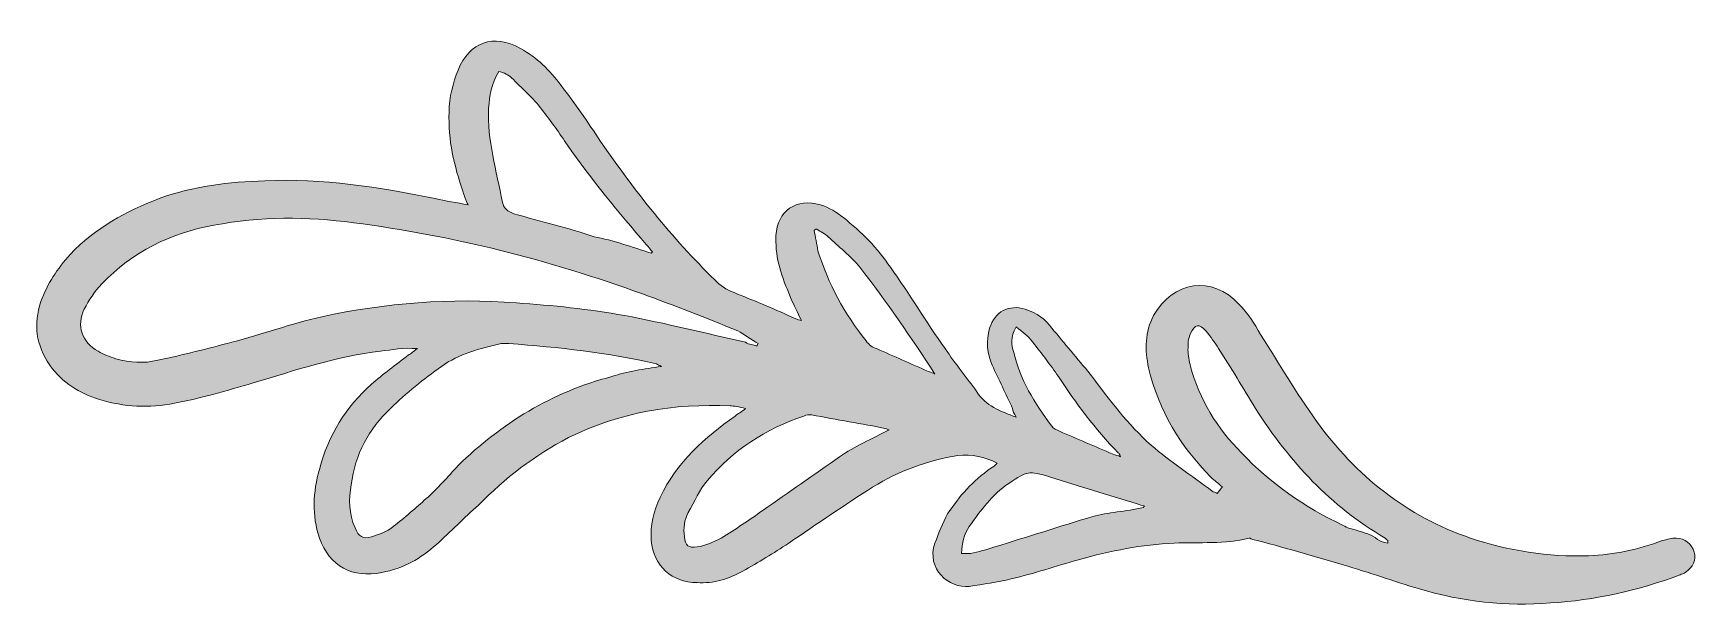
# Model space of a CAD drawing. Header units: inches. Extents: x 0.95 to 5.05, y 0.9 to 5.1.
# Drawn here: x 1.147 to 2.964, y 2.525 to 3.151 of the extents above; entities that cross this region are included whole.
import ezdxf

# ---------------------------------------------------------------- set-up
doc = ezdxf.new("R2010")
doc.units = ezdxf.units.IN
doc.header["$MEASUREMENT"] = 0
doc.layers.add('Calque 1', color=7, linetype='Continuous')

msp = doc.modelspace()

# ---------------------------------------------------------------- hatches: boundary and pattern name
at = {"layer": 'Calque 1', "true_color": 0x979984}
h = msp.add_hatch(color=55, dxfattribs=at)
h.dxf.hatch_style = 2
edge = h.paths.add_edge_path()
edge.add_spline(control_points=[(2.4458, 2.6556), (2.4417, 2.6597), (2.4375, 2.6625), (2.4333, 2.6667), (2.4, 2.7), (2.3764, 2.7389), (2.3653, 2.7861), (2.3611, 2.8056), (2.3611, 2.825), (2.3708, 2.8431), (2.3917, 2.8806), (2.4347, 2.8875), (2.4639, 2.8556), (2.4736, 2.8458), (2.4806, 2.8347), (2.4875, 2.8222), (2.5083, 2.7903), (2.5264, 2.7583), (2.5486, 2.7278), (2.5917, 2.6681), (2.6472, 2.6236), (2.7167, 2.6), (2.7583, 2.5861), (2.8014, 2.5792), (2.8458, 2.5806), (2.8736, 2.5819), (2.9, 2.5875), (2.9264, 2.5972), (2.9319, 2.5986), (2.9361, 2.6), (2.9417, 2.6), (2.9514, 2.6), (2.9583, 2.5931), (2.9611, 2.5847), (2.9639, 2.5764), (2.9597, 2.5681), (2.9514, 2.5625), (2.95, 2.5611), (2.9472, 2.5611), (2.9458, 2.5597), (2.9, 2.5431), (2.8528, 2.5319), (2.8042, 2.5292), (2.7556, 2.525), (2.7083, 2.5306), (2.6611, 2.5444), (2.6333, 2.5528), (2.6056, 2.5625), (2.5778, 2.5708), (2.5444, 2.5806), (2.5111, 2.5903), (2.4792, 2.5986), (2.4778, 2.5986), (2.4764, 2.6), (2.475, 2.6), (2.4486, 2.5931), (2.4208, 2.5958), (2.3931, 2.5944), (2.3583, 2.5931), (2.3236, 2.5861), (2.2889, 2.5764), (2.2639, 2.5694), (2.2403, 2.5611), (2.2153, 2.5556), (2.2, 2.5514), (2.1847, 2.55), (2.1694, 2.5472), (2.1472, 2.5444), (2.1222, 2.5667), (2.1319, 2.5944), (2.1361, 2.6056), (2.1403, 2.6167), (2.1458, 2.6264), (2.1583, 2.6458), (2.1736, 2.6625), (2.1931, 2.6764), (2.1958, 2.6778), (2.1972, 2.6792), (2.2, 2.6819), (2.1861, 2.6889), (2.1722, 2.6917), (2.1569, 2.6903), (2.1236, 2.6847), (2.0931, 2.6736), (2.0639, 2.6556), (2.0333, 2.6361), (2.0028, 2.6153), (1.9722, 2.5944), (1.9556, 2.5833), (1.9389, 2.5736), (1.9222, 2.5639), (1.9069, 2.5556), (1.8903, 2.55), (1.8722, 2.5514), (1.8444, 2.5514), (1.825, 2.5694), (1.8222, 2.5972), (1.8208, 2.6139), (1.825, 2.6292), (1.8319, 2.6444), (1.85, 2.6833), (1.8806, 2.7097), (1.9139, 2.7333), (1.9167, 2.7361), (1.9208, 2.7375), (1.925, 2.7417), (1.9181, 2.7431), (1.9125, 2.7444), (1.9083, 2.7444), (1.8472, 2.7472), (1.7875, 2.7375), (1.7319, 2.7097), (1.6944, 2.6903), (1.6625, 2.6653), (1.6333, 2.6361), (1.6181, 2.6222), (1.6028, 2.6069), (1.5875, 2.5931), (1.5708, 2.5778), (1.5514, 2.5667), (1.5278, 2.5625), (1.4958, 2.5556), (1.4708, 2.5694), (1.4597, 2.6), (1.4514, 2.625), (1.4528, 2.65), (1.4597, 2.675), (1.4694, 2.7125), (1.4889, 2.7431), (1.5167, 2.7681), (1.5292, 2.7792), (1.5431, 2.7889), (1.5569, 2.8), (1.5597, 2.8014), (1.5625, 2.8042), (1.5667, 2.8069), (1.5514, 2.8083), (1.5389, 2.8056), (1.5264, 2.8042), (1.4792, 2.7986), (1.4333, 2.7833), (1.3875, 2.7694), (1.3583, 2.7611), (1.3306, 2.7528), (1.3014, 2.7472), (1.2736, 2.7417), (1.2472, 2.7431), (1.2194, 2.7514), (1.1972, 2.7583), (1.1792, 2.7694), (1.1653, 2.7889), (1.15, 2.8111), (1.1472, 2.8333), (1.1556, 2.8583), (1.1625, 2.8778), (1.1736, 2.8944), (1.1875, 2.9097), (1.2153, 2.9389), (1.2486, 2.9569), (1.2847, 2.9708), (1.3222, 2.9847), (1.3611, 2.9889), (1.4, 2.9903), (1.4625, 2.9931), (1.525, 2.9833), (1.5861, 2.9708), (1.5972, 2.9681), (1.6097, 2.9667), (1.6222, 2.9639), (1.6194, 2.9694), (1.6181, 2.9736), (1.6167, 2.9778), (1.6069, 3.0069), (1.6, 3.0347), (1.6014, 3.0653), (1.6014, 3.0819), (1.6056, 3.0972), (1.6111, 3.1111), (1.6236, 3.1417), (1.65, 3.1514), (1.6792, 3.1347), (1.6972, 3.125), (1.7111, 3.1111), (1.7236, 3.0944), (1.7389, 3.075), (1.7528, 3.0542), (1.7667, 3.0333), (1.8042, 2.9792), (1.8444, 2.9278), (1.8917, 2.8819), (1.8972, 2.8764), (1.9042, 2.8708), (1.9125, 2.8681), (1.9333, 2.8597), (1.9542, 2.8514), (1.975, 2.8417), (1.9778, 2.8403), (1.9819, 2.8389), (1.9861, 2.8375), (1.9819, 2.8472), (1.9778, 2.8542), (1.975, 2.8611), (1.9667, 2.8806), (1.9583, 2.9014), (1.9583, 2.9236), (1.9583, 2.9264), (1.9583, 2.9292), (1.9583, 2.9306), (1.9597, 2.9569), (1.9806, 2.9722), (2.0069, 2.9639), (2.0167, 2.9611), (2.025, 2.9556), (2.0319, 2.95), (2.0514, 2.9347), (2.0694, 2.9167), (2.0833, 2.8958), (2.1042, 2.8667), (2.1222, 2.8361), (2.1431, 2.8069), (2.1542, 2.7903), (2.1667, 2.775), (2.1778, 2.7597), (2.1875, 2.7444), (2.2028, 2.7389), (2.2208, 2.7319), (2.2181, 2.7361), (2.2167, 2.7389), (2.2167, 2.7417), (2.2097, 2.7569), (2.2014, 2.7736), (2.1944, 2.7889), (2.1889, 2.8014), (2.1875, 2.8153), (2.1917, 2.8292), (2.1972, 2.8472), (2.2125, 2.8556), (2.2306, 2.85), (2.2431, 2.8458), (2.2528, 2.8389), (2.2597, 2.8292), (2.2736, 2.8125), (2.2875, 2.7958), (2.3014, 2.7792), (2.3222, 2.7514), (2.3431, 2.7236), (2.3681, 2.7014), (2.3889, 2.6833), (2.4125, 2.6681), (2.4347, 2.6514), (2.4361, 2.65), (2.4389, 2.65), (2.4403, 2.6486), (2.4444, 2.6542), (2.4444, 2.6542), (2.4458, 2.6556)], knot_values=[0, 0, 0, 0, 1, 1, 1, 2, 2, 2, 3, 3, 3, 4, 4, 4, 5, 5, 5, 6, 6, 6, 7, 7, 7, 8, 8, 8, 9, 9, 9, 10, 10, 10, 11, 11, 11, 12, 12, 12, 13, 13, 13, 14, 14, 14, 15, 15, 15, 16, 16, 16, 17, 17, 17, 18, 18, 18, 19, 19, 19, 20, 20, 20, 21, 21, 21, 22, 22, 22, 23, 23, 23, 24, 24, 24, 25, 25, 25, 26, 26, 26, 27, 27, 27, 28, 28, 28, 29, 29, 29, 30, 30, 30, 31, 31, 31, 32, 32, 32, 33, 33, 33, 34, 34, 34, 35, 35, 35, 36, 36, 36, 37, 37, 37, 38, 38, 38, 39, 39, 39, 40, 40, 40, 41, 41, 41, 42, 42, 42, 43, 43, 43, 44, 44, 44, 45, 45, 45, 46, 46, 46, 47, 47, 47, 48, 48, 48, 49, 49, 49, 50, 50, 50, 51, 51, 51, 52, 52, 52, 53, 53, 53, 54, 54, 54, 55, 55, 55, 56, 56, 56, 57, 57, 57, 58, 58, 58, 59, 59, 59, 60, 60, 60, 61, 61, 61, 62, 62, 62, 63, 63, 63, 64, 64, 64, 65, 65, 65, 66, 66, 66, 67, 67, 67, 68, 68, 68, 69, 69, 69, 70, 70, 70, 71, 71, 71, 72, 72, 72, 73, 73, 73, 74, 74, 74, 75, 75, 75, 76, 76, 76, 77, 77, 77, 78, 78, 78, 79, 79, 79, 80, 80, 80, 81, 81, 81, 82, 82, 82, 83, 83, 83, 84, 84, 84, 85, 85, 85, 85], degree=3, periodic=1)
edge = h.paths.add_edge_path()
edge.add_spline(control_points=[(1.9375, 2.8097), (1.9375, 2.8111), (1.9389, 2.8111), (1.9389, 2.8125), (1.9319, 2.8167), (1.9236, 2.8222), (1.9167, 2.8264), (1.8819, 2.8403), (1.8472, 2.8542), (1.8125, 2.8667), (1.7097, 2.9042), (1.6042, 2.9306), (1.4972, 2.9444), (1.4458, 2.9514), (1.3958, 2.9514), (1.3444, 2.9417), (1.2972, 2.9333), (1.2556, 2.9125), (1.2222, 2.8778), (1.2139, 2.8694), (1.2083, 2.8597), (1.2028, 2.85), (1.1944, 2.8319), (1.2, 2.8139), (1.2181, 2.8042), (1.2236, 2.8), (1.2306, 2.7986), (1.2375, 2.7958), (1.2528, 2.7917), (1.2681, 2.7903), (1.2833, 2.7944), (1.3111, 2.8), (1.3375, 2.8069), (1.3639, 2.8139), (1.3972, 2.8222), (1.4292, 2.8347), (1.4625, 2.8417), (1.5319, 2.8569), (1.6028, 2.8625), (1.675, 2.8569), (1.7139, 2.8542), (1.7542, 2.85), (1.7931, 2.8431), (1.8375, 2.8347), (1.8819, 2.8236), (1.925, 2.8139), (1.9292, 2.8111), (1.9333, 2.8111), (1.9375, 2.8097)], knot_values=[0, 0, 0, 0, 1, 1, 1, 2, 2, 2, 3, 3, 3, 4, 4, 4, 5, 5, 5, 6, 6, 6, 7, 7, 7, 8, 8, 8, 9, 9, 9, 10, 10, 10, 11, 11, 11, 12, 12, 12, 13, 13, 13, 14, 14, 14, 15, 15, 15, 16, 16, 16, 16], degree=3, periodic=1)
edge = h.paths.add_edge_path()
edge.add_spline(control_points=[(1.8333, 2.7875), (1.8306, 2.7889), (1.8292, 2.7889), (1.8278, 2.7903), (1.775, 2.8028), (1.7208, 2.8083), (1.6667, 2.8125), (1.6639, 2.8125), (1.6611, 2.8125), (1.6583, 2.8125), (1.6347, 2.8069), (1.6125, 2.8014), (1.5931, 2.7875), (1.5736, 2.7736), (1.5542, 2.7583), (1.5375, 2.7417), (1.5139, 2.7194), (1.4986, 2.6917), (1.4944, 2.6583), (1.4917, 2.6431), (1.4917, 2.6264), (1.4986, 2.6111), (1.5028, 2.6014), (1.5069, 2.5986), (1.5167, 2.6014), (1.525, 2.6042), (1.5333, 2.6069), (1.5403, 2.6125), (1.5528, 2.6222), (1.5653, 2.6333), (1.5764, 2.6431), (1.5889, 2.6542), (1.6, 2.6667), (1.6111, 2.6792), (1.6583, 2.725), (1.7139, 2.7597), (1.7792, 2.7764), (1.7958, 2.7819), (1.8139, 2.7847), (1.8333, 2.7875)], knot_values=[0, 0, 0, 0, 1, 1, 1, 2, 2, 2, 3, 3, 3, 4, 4, 4, 5, 5, 5, 6, 6, 6, 7, 7, 7, 8, 8, 8, 9, 9, 9, 10, 10, 10, 11, 11, 11, 12, 12, 12, 13, 13, 13, 13], degree=3, periodic=1)
edge = h.paths.add_edge_path()
edge.add_spline(control_points=[(1.8222, 2.9111), (1.8222, 2.9111), (1.8236, 2.9125), (1.8236, 2.9125), (1.8208, 2.9153), (1.8194, 2.9181), (1.8167, 2.9208), (1.7861, 2.9556), (1.7569, 2.9917), (1.7306, 3.0292), (1.7222, 3.0417), (1.7125, 3.0556), (1.7028, 3.0681), (1.6931, 3.0806), (1.6806, 3.0917), (1.6694, 3.1028), (1.6667, 3.1056), (1.6611, 3.1083), (1.6556, 3.1097), (1.6472, 3.0958), (1.6458, 3.0833), (1.6444, 3.0694), (1.6431, 3.0347), (1.6528, 3.0014), (1.6597, 2.9667), (1.6611, 2.9597), (1.6653, 2.9569), (1.6722, 2.9542), (1.7014, 2.9458), (1.7306, 2.9389), (1.7597, 2.9292), (1.7806, 2.925), (1.8014, 2.9181), (1.8222, 2.9111)], knot_values=[0, 0, 0, 0, 1, 1, 1, 2, 2, 2, 3, 3, 3, 4, 4, 4, 5, 5, 5, 6, 6, 6, 7, 7, 7, 8, 8, 8, 9, 9, 9, 10, 10, 10, 11, 11, 11, 11], degree=3, periodic=1)
edge = h.paths.add_edge_path()
edge.add_spline(control_points=[(2.0819, 2.7181), (2.0806, 2.7181), (2.0806, 2.7194), (2.0792, 2.7194), (2.0514, 2.725), (2.025, 2.7292), (1.9972, 2.7347), (1.9944, 2.7347), (1.9917, 2.7347), (1.9889, 2.7333), (1.9472, 2.7194), (1.9111, 2.6958), (1.8833, 2.6625), (1.875, 2.6528), (1.8694, 2.6403), (1.8625, 2.6278), (1.8583, 2.6194), (1.8569, 2.6111), (1.8583, 2.6014), (1.8597, 2.5917), (1.8625, 2.5889), (1.8722, 2.5903), (1.8819, 2.5917), (1.8903, 2.5958), (1.8986, 2.6), (1.9139, 2.6097), (1.9292, 2.6194), (1.9444, 2.6306), (1.9722, 2.65), (2, 2.6694), (2.0278, 2.6889), (2.0444, 2.7), (2.0625, 2.7083), (2.0819, 2.7181)], knot_values=[0, 0, 0, 0, 1, 1, 1, 2, 2, 2, 3, 3, 3, 4, 4, 4, 5, 5, 5, 6, 6, 6, 7, 7, 7, 8, 8, 8, 9, 9, 9, 10, 10, 10, 11, 11, 11, 11], degree=3, periodic=1)
edge = h.paths.add_edge_path()
edge.add_spline(control_points=[(2.6264, 2.5944), (2.6264, 2.5958), (2.6264, 2.5958), (2.6264, 2.5972), (2.625, 2.5986), (2.625, 2.5986), (2.6236, 2.6), (2.5639, 2.6347), (2.5194, 2.6833), (2.4819, 2.7417), (2.4681, 2.7639), (2.4556, 2.7861), (2.4417, 2.8069), (2.4375, 2.8139), (2.4333, 2.8194), (2.4278, 2.8264), (2.4208, 2.8347), (2.4153, 2.8333), (2.4111, 2.8236), (2.4083, 2.8181), (2.4083, 2.8111), (2.4083, 2.8056), (2.4083, 2.8), (2.4097, 2.7931), (2.4111, 2.7875), (2.4208, 2.7514), (2.4403, 2.7194), (2.4667, 2.6931), (2.4986, 2.6597), (2.5361, 2.6333), (2.5778, 2.6139), (2.5819, 2.6111), (2.5875, 2.6097), (2.5931, 2.6083), (2.6014, 2.6056), (2.6083, 2.6042), (2.6153, 2.5986), (2.6181, 2.5958), (2.6222, 2.5958), (2.6264, 2.5944)], knot_values=[0, 0, 0, 0, 1, 1, 1, 2, 2, 2, 3, 3, 3, 4, 4, 4, 5, 5, 5, 6, 6, 6, 7, 7, 7, 8, 8, 8, 9, 9, 9, 10, 10, 10, 11, 11, 11, 12, 12, 12, 13, 13, 13, 13], degree=3, periodic=1)
edge = h.paths.add_edge_path()
edge.add_spline(control_points=[(2.3597, 2.6333), (2.3597, 2.6333), (2.3597, 2.6347), (2.3611, 2.6347), (2.3583, 2.6361), (2.3556, 2.6361), (2.3528, 2.6375), (2.3208, 2.6472), (2.2889, 2.6569), (2.2583, 2.6667), (2.2333, 2.6736), (2.2333, 2.6736), (2.2125, 2.6597), (2.1944, 2.6472), (2.1819, 2.6306), (2.1694, 2.6125), (2.1639, 2.6042), (2.1611, 2.5944), (2.1611, 2.5833), (2.1653, 2.5833), (2.1681, 2.5833), (2.1708, 2.5833), (2.1792, 2.5847), (2.1889, 2.5875), (2.1972, 2.5903), (2.2333, 2.6014), (2.2681, 2.6125), (2.3042, 2.6236), (2.3208, 2.6278), (2.3403, 2.6292), (2.3597, 2.6333)], knot_values=[0, 0, 0, 0, 1, 1, 1, 2, 2, 2, 3, 3, 3, 4, 4, 4, 5, 5, 5, 6, 6, 6, 7, 7, 7, 8, 8, 8, 9, 9, 9, 10, 10, 10, 10], degree=3, periodic=1)
edge = h.paths.add_edge_path()
edge.add_spline(control_points=[(2.0028, 2.9375), (2.0014, 2.9375), (2, 2.9361), (2, 2.9361), (2.0014, 2.9292), (2.0028, 2.9208), (2.0042, 2.9139), (2.0153, 2.8778), (2.0333, 2.8444), (2.0569, 2.8153), (2.0597, 2.8111), (2.0639, 2.8083), (2.0681, 2.8069), (2.0875, 2.7986), (2.1056, 2.7903), (2.125, 2.7819), (2.1278, 2.7806), (2.1306, 2.7806), (2.1319, 2.7792), (2.1056, 2.8194), (2.0792, 2.8583), (2.05, 2.8958), (2.0403, 2.9083), (2.0264, 2.9181), (2.0153, 2.9292), (2.0125, 2.9319), (2.0069, 2.9347), (2.0028, 2.9375)], knot_values=[0, 0, 0, 0, 1, 1, 1, 2, 2, 2, 3, 3, 3, 4, 4, 4, 5, 5, 5, 6, 6, 6, 7, 7, 7, 8, 8, 8, 9, 9, 9, 9], degree=3, periodic=1)
edge = h.paths.add_edge_path()
edge.add_spline(control_points=[(2.2208, 2.8306), (2.2139, 2.8194), (2.2153, 2.8111), (2.2181, 2.8028), (2.225, 2.7736), (2.2403, 2.7472), (2.2597, 2.7222), (2.2611, 2.7194), (2.2653, 2.7181), (2.2681, 2.7167), (2.2875, 2.7083), (2.3069, 2.7), (2.3264, 2.6917), (2.3292, 2.6903), (2.3319, 2.6903), (2.3347, 2.6889), (2.3333, 2.6917), (2.3333, 2.6931), (2.3319, 2.6931), (2.3069, 2.7194), (2.2861, 2.7472), (2.2667, 2.7764), (2.2583, 2.7889), (2.2486, 2.8014), (2.2389, 2.8139), (2.2333, 2.8208), (2.2278, 2.825), (2.2208, 2.8306)], knot_values=[0, 0, 0, 0, 1, 1, 1, 2, 2, 2, 3, 3, 3, 4, 4, 4, 5, 5, 5, 6, 6, 6, 7, 7, 7, 8, 8, 8, 9, 9, 9, 9], degree=3, periodic=1)

# ---------------------------------------------------------------- linework, layer by layer
at = {"layer": 'Calque 1', "lineweight": 0}
for points, knots in [([(2.4458, 2.6556), (2.4417, 2.6597), (2.4375, 2.6625), (2.4333, 2.6667), (2.4, 2.7), (2.3764, 2.7389), (2.3653, 2.7861), (2.3611, 2.8056), (2.3611, 2.825), (2.3708, 2.8431), (2.3917, 2.8806), (2.4347, 2.8875), (2.4639, 2.8556), (2.4736, 2.8458), (2.4806, 2.8347), (2.4875, 2.8222), (2.5083, 2.7903), (2.5264, 2.7583), (2.5486, 2.7278), (2.5917, 2.6681), (2.6472, 2.6236), (2.7167, 2.6), (2.7583, 2.5861), (2.8014, 2.5792), (2.8458, 2.5806), (2.8736, 2.5819), (2.9, 2.5875), (2.9264, 2.5972), (2.9319, 2.5986), (2.9361, 2.6), (2.9417, 2.6), (2.9514, 2.6), (2.9583, 2.5931), (2.9611, 2.5847), (2.9639, 2.5764), (2.9597, 2.5681), (2.9514, 2.5625), (2.95, 2.5611), (2.9472, 2.5611), (2.9458, 2.5597), (2.9, 2.5431), (2.8528, 2.5319), (2.8042, 2.5292), (2.7556, 2.525), (2.7083, 2.5306), (2.6611, 2.5444), (2.6333, 2.5528), (2.6056, 2.5625), (2.5778, 2.5708), (2.5444, 2.5806), (2.5111, 2.5903), (2.4792, 2.5986), (2.4778, 2.5986), (2.4764, 2.6), (2.475, 2.6), (2.4486, 2.5931), (2.4208, 2.5958), (2.3931, 2.5944), (2.3583, 2.5931), (2.3236, 2.5861), (2.2889, 2.5764), (2.2639, 2.5694), (2.2403, 2.5611), (2.2153, 2.5556), (2.2, 2.5514), (2.1847, 2.55), (2.1694, 2.5472), (2.1472, 2.5444), (2.1222, 2.5667), (2.1319, 2.5944), (2.1361, 2.6056), (2.1403, 2.6167), (2.1458, 2.6264), (2.1583, 2.6458), (2.1736, 2.6625), (2.1931, 2.6764), (2.1958, 2.6778), (2.1972, 2.6792), (2.2, 2.6819), (2.1861, 2.6889), (2.1722, 2.6917), (2.1569, 2.6903), (2.1236, 2.6847), (2.0931, 2.6736), (2.0639, 2.6556), (2.0333, 2.6361), (2.0028, 2.6153), (1.9722, 2.5944), (1.9556, 2.5833), (1.9389, 2.5736), (1.9222, 2.5639), (1.9069, 2.5556), (1.8903, 2.55), (1.8722, 2.5514), (1.8444, 2.5514), (1.825, 2.5694), (1.8222, 2.5972), (1.8208, 2.6139), (1.825, 2.6292), (1.8319, 2.6444), (1.85, 2.6833), (1.8806, 2.7097), (1.9139, 2.7333), (1.9167, 2.7361), (1.9208, 2.7375), (1.925, 2.7417), (1.9181, 2.7431), (1.9125, 2.7444), (1.9083, 2.7444), (1.8472, 2.7472), (1.7875, 2.7375), (1.7319, 2.7097), (1.6944, 2.6903), (1.6625, 2.6653), (1.6333, 2.6361), (1.6181, 2.6222), (1.6028, 2.6069), (1.5875, 2.5931), (1.5708, 2.5778), (1.5514, 2.5667), (1.5278, 2.5625), (1.4958, 2.5556), (1.4708, 2.5694), (1.4597, 2.6), (1.4514, 2.625), (1.4528, 2.65), (1.4597, 2.675), (1.4694, 2.7125), (1.4889, 2.7431), (1.5167, 2.7681), (1.5292, 2.7792), (1.5431, 2.7889), (1.5569, 2.8), (1.5597, 2.8014), (1.5625, 2.8042), (1.5667, 2.8069), (1.5514, 2.8083), (1.5389, 2.8056), (1.5264, 2.8042), (1.4792, 2.7986), (1.4333, 2.7833), (1.3875, 2.7694), (1.3583, 2.7611), (1.3306, 2.7528), (1.3014, 2.7472), (1.2736, 2.7417), (1.2472, 2.7431), (1.2194, 2.7514), (1.1972, 2.7583), (1.1792, 2.7694), (1.1653, 2.7889), (1.15, 2.8111), (1.1472, 2.8333), (1.1556, 2.8583), (1.1625, 2.8778), (1.1736, 2.8944), (1.1875, 2.9097), (1.2153, 2.9389), (1.2486, 2.9569), (1.2847, 2.9708), (1.3222, 2.9847), (1.3611, 2.9889), (1.4, 2.9903), (1.4625, 2.9931), (1.525, 2.9833), (1.5861, 2.9708), (1.5972, 2.9681), (1.6097, 2.9667), (1.6222, 2.9639), (1.6194, 2.9694), (1.6181, 2.9736), (1.6167, 2.9778), (1.6069, 3.0069), (1.6, 3.0347), (1.6014, 3.0653), (1.6014, 3.0819), (1.6056, 3.0972), (1.6111, 3.1111), (1.6236, 3.1417), (1.65, 3.1514), (1.6792, 3.1347), (1.6972, 3.125), (1.7111, 3.1111), (1.7236, 3.0944), (1.7389, 3.075), (1.7528, 3.0542), (1.7667, 3.0333), (1.8042, 2.9792), (1.8444, 2.9278), (1.8917, 2.8819), (1.8972, 2.8764), (1.9042, 2.8708), (1.9125, 2.8681), (1.9333, 2.8597), (1.9542, 2.8514), (1.975, 2.8417), (1.9778, 2.8403), (1.9819, 2.8389), (1.9861, 2.8375), (1.9819, 2.8472), (1.9778, 2.8542), (1.975, 2.8611), (1.9667, 2.8806), (1.9583, 2.9014), (1.9583, 2.9236), (1.9583, 2.9264), (1.9583, 2.9292), (1.9583, 2.9306), (1.9597, 2.9569), (1.9806, 2.9722), (2.0069, 2.9639), (2.0167, 2.9611), (2.025, 2.9556), (2.0319, 2.95), (2.0514, 2.9347), (2.0694, 2.9167), (2.0833, 2.8958), (2.1042, 2.8667), (2.1222, 2.8361), (2.1431, 2.8069), (2.1542, 2.7903), (2.1667, 2.775), (2.1778, 2.7597), (2.1875, 2.7444), (2.2028, 2.7389), (2.2208, 2.7319), (2.2181, 2.7361), (2.2167, 2.7389), (2.2167, 2.7417), (2.2097, 2.7569), (2.2014, 2.7736), (2.1944, 2.7889), (2.1889, 2.8014), (2.1875, 2.8153), (2.1917, 2.8292), (2.1972, 2.8472), (2.2125, 2.8556), (2.2306, 2.85), (2.2431, 2.8458), (2.2528, 2.8389), (2.2597, 2.8292), (2.2736, 2.8125), (2.2875, 2.7958), (2.3014, 2.7792), (2.3222, 2.7514), (2.3431, 2.7236), (2.3681, 2.7014), (2.3889, 2.6833), (2.4125, 2.6681), (2.4347, 2.6514), (2.4361, 2.65), (2.4389, 2.65), (2.4403, 2.6486), (2.4444, 2.6542), (2.4444, 2.6542), (2.4458, 2.6556)], [0, 0, 0, 0, 1, 1, 1, 2, 2, 2, 3, 3, 3, 4, 4, 4, 5, 5, 5, 6, 6, 6, 7, 7, 7, 8, 8, 8, 9, 9, 9, 10, 10, 10, 11, 11, 11, 12, 12, 12, 13, 13, 13, 14, 14, 14, 15, 15, 15, 16, 16, 16, 17, 17, 17, 18, 18, 18, 19, 19, 19, 20, 20, 20, 21, 21, 21, 22, 22, 22, 23, 23, 23, 24, 24, 24, 25, 25, 25, 26, 26, 26, 27, 27, 27, 28, 28, 28, 29, 29, 29, 30, 30, 30, 31, 31, 31, 32, 32, 32, 33, 33, 33, 34, 34, 34, 35, 35, 35, 36, 36, 36, 37, 37, 37, 38, 38, 38, 39, 39, 39, 40, 40, 40, 41, 41, 41, 42, 42, 42, 43, 43, 43, 44, 44, 44, 45, 45, 45, 46, 46, 46, 47, 47, 47, 48, 48, 48, 49, 49, 49, 50, 50, 50, 51, 51, 51, 52, 52, 52, 53, 53, 53, 54, 54, 54, 55, 55, 55, 56, 56, 56, 57, 57, 57, 58, 58, 58, 59, 59, 59, 60, 60, 60, 61, 61, 61, 62, 62, 62, 63, 63, 63, 64, 64, 64, 65, 65, 65, 66, 66, 66, 67, 67, 67, 68, 68, 68, 69, 69, 69, 70, 70, 70, 71, 71, 71, 72, 72, 72, 73, 73, 73, 74, 74, 74, 75, 75, 75, 76, 76, 76, 77, 77, 77, 78, 78, 78, 79, 79, 79, 80, 80, 80, 81, 81, 81, 82, 82, 82, 83, 83, 83, 84, 84, 84, 85, 85, 85, 85]), ([(1.8222, 2.9111), (1.8222, 2.9111), (1.8236, 2.9125), (1.8236, 2.9125), (1.8208, 2.9153), (1.8194, 2.9181), (1.8167, 2.9208), (1.7861, 2.9556), (1.7569, 2.9917), (1.7306, 3.0292), (1.7222, 3.0417), (1.7125, 3.0556), (1.7028, 3.0681), (1.6931, 3.0806), (1.6806, 3.0917), (1.6694, 3.1028), (1.6667, 3.1056), (1.6611, 3.1083), (1.6556, 3.1097), (1.6472, 3.0958), (1.6458, 3.0833), (1.6444, 3.0694), (1.6431, 3.0347), (1.6528, 3.0014), (1.6597, 2.9667), (1.6611, 2.9597), (1.6653, 2.9569), (1.6722, 2.9542), (1.7014, 2.9458), (1.7306, 2.9389), (1.7597, 2.9292), (1.7806, 2.925), (1.8014, 2.9181), (1.8222, 2.9111)], [0, 0, 0, 0, 1, 1, 1, 2, 2, 2, 3, 3, 3, 4, 4, 4, 5, 5, 5, 6, 6, 6, 7, 7, 7, 8, 8, 8, 9, 9, 9, 10, 10, 10, 11, 11, 11, 11]), ([(1.9375, 2.8097), (1.9375, 2.8111), (1.9389, 2.8111), (1.9389, 2.8125), (1.9319, 2.8167), (1.9236, 2.8222), (1.9167, 2.8264), (1.8819, 2.8403), (1.8472, 2.8542), (1.8125, 2.8667), (1.7097, 2.9042), (1.6042, 2.9306), (1.4972, 2.9444), (1.4458, 2.9514), (1.3958, 2.9514), (1.3444, 2.9417), (1.2972, 2.9333), (1.2556, 2.9125), (1.2222, 2.8778), (1.2139, 2.8694), (1.2083, 2.8597), (1.2028, 2.85), (1.1944, 2.8319), (1.2, 2.8139), (1.2181, 2.8042), (1.2236, 2.8), (1.2306, 2.7986), (1.2375, 2.7958), (1.2528, 2.7917), (1.2681, 2.7903), (1.2833, 2.7944), (1.3111, 2.8), (1.3375, 2.8069), (1.3639, 2.8139), (1.3972, 2.8222), (1.4292, 2.8347), (1.4625, 2.8417), (1.5319, 2.8569), (1.6028, 2.8625), (1.675, 2.8569), (1.7139, 2.8542), (1.7542, 2.85), (1.7931, 2.8431), (1.8375, 2.8347), (1.8819, 2.8236), (1.925, 2.8139), (1.9292, 2.8111), (1.9333, 2.8111), (1.9375, 2.8097)], [0, 0, 0, 0, 1, 1, 1, 2, 2, 2, 3, 3, 3, 4, 4, 4, 5, 5, 5, 6, 6, 6, 7, 7, 7, 8, 8, 8, 9, 9, 9, 10, 10, 10, 11, 11, 11, 12, 12, 12, 13, 13, 13, 14, 14, 14, 15, 15, 15, 16, 16, 16, 16]), ([(2.0028, 2.9375), (2.0014, 2.9375), (2, 2.9361), (2, 2.9361), (2.0014, 2.9292), (2.0028, 2.9208), (2.0042, 2.9139), (2.0153, 2.8778), (2.0333, 2.8444), (2.0569, 2.8153), (2.0597, 2.8111), (2.0639, 2.8083), (2.0681, 2.8069), (2.0875, 2.7986), (2.1056, 2.7903), (2.125, 2.7819), (2.1278, 2.7806), (2.1306, 2.7806), (2.1319, 2.7792), (2.1056, 2.8194), (2.0792, 2.8583), (2.05, 2.8958), (2.0403, 2.9083), (2.0264, 2.9181), (2.0153, 2.9292), (2.0125, 2.9319), (2.0069, 2.9347), (2.0028, 2.9375)], [0, 0, 0, 0, 1, 1, 1, 2, 2, 2, 3, 3, 3, 4, 4, 4, 5, 5, 5, 6, 6, 6, 7, 7, 7, 8, 8, 8, 9, 9, 9, 9]), ([(2.6264, 2.5944), (2.6264, 2.5958), (2.6264, 2.5958), (2.6264, 2.5972), (2.625, 2.5986), (2.625, 2.5986), (2.6236, 2.6), (2.5639, 2.6347), (2.5194, 2.6833), (2.4819, 2.7417), (2.4681, 2.7639), (2.4556, 2.7861), (2.4417, 2.8069), (2.4375, 2.8139), (2.4333, 2.8194), (2.4278, 2.8264), (2.4208, 2.8347), (2.4153, 2.8333), (2.4111, 2.8236), (2.4083, 2.8181), (2.4083, 2.8111), (2.4083, 2.8056), (2.4083, 2.8), (2.4097, 2.7931), (2.4111, 2.7875), (2.4208, 2.7514), (2.4403, 2.7194), (2.4667, 2.6931), (2.4986, 2.6597), (2.5361, 2.6333), (2.5778, 2.6139), (2.5819, 2.6111), (2.5875, 2.6097), (2.5931, 2.6083), (2.6014, 2.6056), (2.6083, 2.6042), (2.6153, 2.5986), (2.6181, 2.5958), (2.6222, 2.5958), (2.6264, 2.5944)], [0, 0, 0, 0, 1, 1, 1, 2, 2, 2, 3, 3, 3, 4, 4, 4, 5, 5, 5, 6, 6, 6, 7, 7, 7, 8, 8, 8, 9, 9, 9, 10, 10, 10, 11, 11, 11, 12, 12, 12, 13, 13, 13, 13]), ([(2.2208, 2.8306), (2.2139, 2.8194), (2.2153, 2.8111), (2.2181, 2.8028), (2.225, 2.7736), (2.2403, 2.7472), (2.2597, 2.7222), (2.2611, 2.7194), (2.2653, 2.7181), (2.2681, 2.7167), (2.2875, 2.7083), (2.3069, 2.7), (2.3264, 2.6917), (2.3292, 2.6903), (2.3319, 2.6903), (2.3347, 2.6889), (2.3333, 2.6917), (2.3333, 2.6931), (2.3319, 2.6931), (2.3069, 2.7194), (2.2861, 2.7472), (2.2667, 2.7764), (2.2583, 2.7889), (2.2486, 2.8014), (2.2389, 2.8139), (2.2333, 2.8208), (2.2278, 2.825), (2.2208, 2.8306)], [0, 0, 0, 0, 1, 1, 1, 2, 2, 2, 3, 3, 3, 4, 4, 4, 5, 5, 5, 6, 6, 6, 7, 7, 7, 8, 8, 8, 9, 9, 9, 9]), ([(1.8333, 2.7875), (1.8306, 2.7889), (1.8292, 2.7889), (1.8278, 2.7903), (1.775, 2.8028), (1.7208, 2.8083), (1.6667, 2.8125), (1.6639, 2.8125), (1.6611, 2.8125), (1.6583, 2.8125), (1.6347, 2.8069), (1.6125, 2.8014), (1.5931, 2.7875), (1.5736, 2.7736), (1.5542, 2.7583), (1.5375, 2.7417), (1.5139, 2.7194), (1.4986, 2.6917), (1.4944, 2.6583), (1.4917, 2.6431), (1.4917, 2.6264), (1.4986, 2.6111), (1.5028, 2.6014), (1.5069, 2.5986), (1.5167, 2.6014), (1.525, 2.6042), (1.5333, 2.6069), (1.5403, 2.6125), (1.5528, 2.6222), (1.5653, 2.6333), (1.5764, 2.6431), (1.5889, 2.6542), (1.6, 2.6667), (1.6111, 2.6792), (1.6583, 2.725), (1.7139, 2.7597), (1.7792, 2.7764), (1.7958, 2.7819), (1.8139, 2.7847), (1.8333, 2.7875)], [0, 0, 0, 0, 1, 1, 1, 2, 2, 2, 3, 3, 3, 4, 4, 4, 5, 5, 5, 6, 6, 6, 7, 7, 7, 8, 8, 8, 9, 9, 9, 10, 10, 10, 11, 11, 11, 12, 12, 12, 13, 13, 13, 13]), ([(2.0819, 2.7181), (2.0806, 2.7181), (2.0806, 2.7194), (2.0792, 2.7194), (2.0514, 2.725), (2.025, 2.7292), (1.9972, 2.7347), (1.9944, 2.7347), (1.9917, 2.7347), (1.9889, 2.7333), (1.9472, 2.7194), (1.9111, 2.6958), (1.8833, 2.6625), (1.875, 2.6528), (1.8694, 2.6403), (1.8625, 2.6278), (1.8583, 2.6194), (1.8569, 2.6111), (1.8583, 2.6014), (1.8597, 2.5917), (1.8625, 2.5889), (1.8722, 2.5903), (1.8819, 2.5917), (1.8903, 2.5958), (1.8986, 2.6), (1.9139, 2.6097), (1.9292, 2.6194), (1.9444, 2.6306), (1.9722, 2.65), (2, 2.6694), (2.0278, 2.6889), (2.0444, 2.7), (2.0625, 2.7083), (2.0819, 2.7181)], [0, 0, 0, 0, 1, 1, 1, 2, 2, 2, 3, 3, 3, 4, 4, 4, 5, 5, 5, 6, 6, 6, 7, 7, 7, 8, 8, 8, 9, 9, 9, 10, 10, 10, 11, 11, 11, 11]), ([(2.3597, 2.6333), (2.3597, 2.6333), (2.3597, 2.6347), (2.3611, 2.6347), (2.3583, 2.6361), (2.3556, 2.6361), (2.3528, 2.6375), (2.3208, 2.6472), (2.2889, 2.6569), (2.2583, 2.6667), (2.2333, 2.6736), (2.2333, 2.6736), (2.2125, 2.6597), (2.1944, 2.6472), (2.1819, 2.6306), (2.1694, 2.6125), (2.1639, 2.6042), (2.1611, 2.5944), (2.1611, 2.5833), (2.1653, 2.5833), (2.1681, 2.5833), (2.1708, 2.5833), (2.1792, 2.5847), (2.1889, 2.5875), (2.1972, 2.5903), (2.2333, 2.6014), (2.2681, 2.6125), (2.3042, 2.6236), (2.3208, 2.6278), (2.3403, 2.6292), (2.3597, 2.6333)], [0, 0, 0, 0, 1, 1, 1, 2, 2, 2, 3, 3, 3, 4, 4, 4, 5, 5, 5, 6, 6, 6, 7, 7, 7, 8, 8, 8, 9, 9, 9, 10, 10, 10, 10])]:
    msp.add_open_spline(points, degree=3, knots=knots, dxfattribs=at)

doc.saveas('drawing.dxf')
